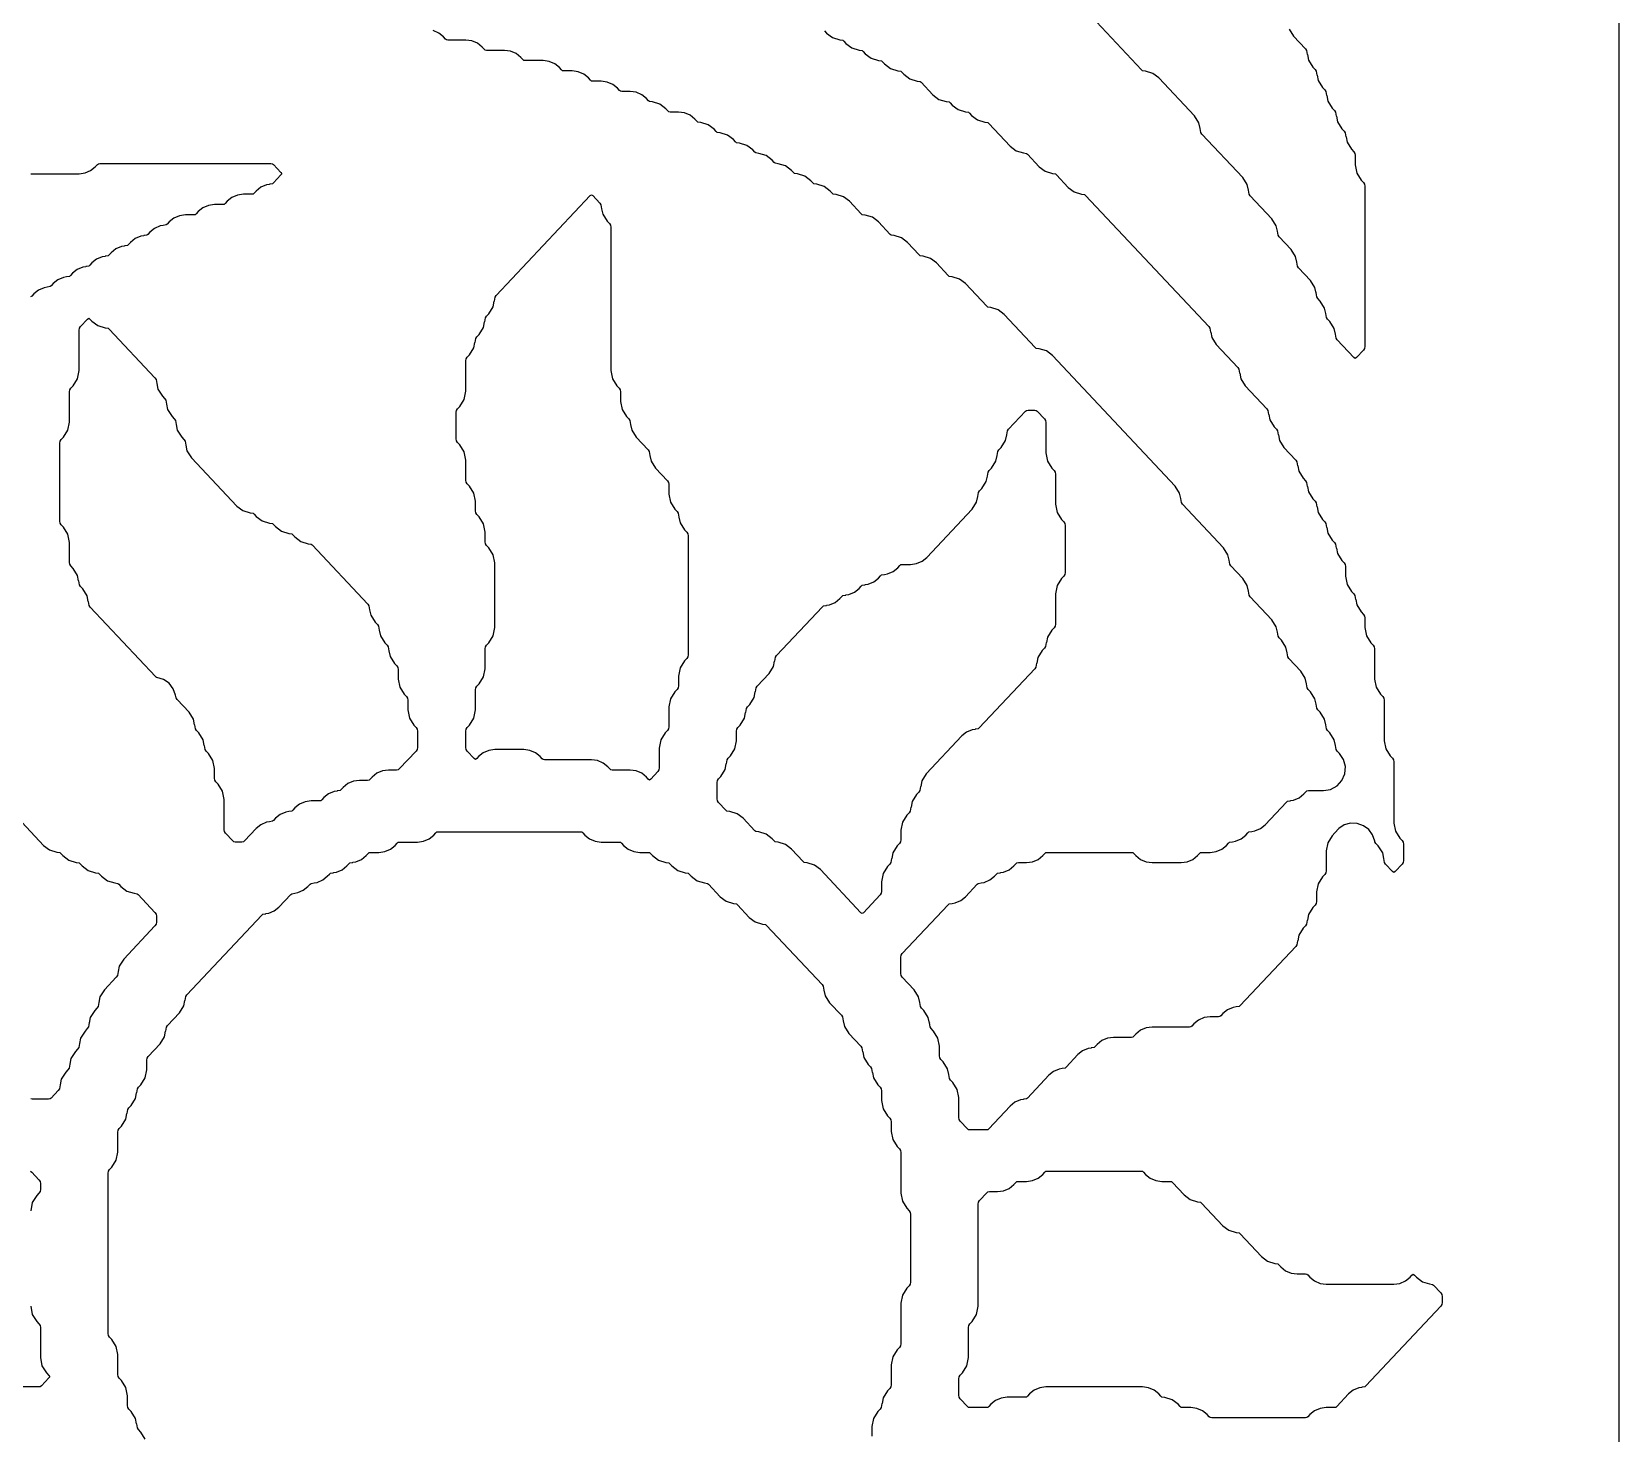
# Model space of a CAD drawing. Header units: millimetres. Extents: x 10 to 410, y 18 to 283.
# Drawn here: x 175.4 to 211.27, y 83.65 to 115.33 of the extents above; entities that cross this region are included whole.
import ezdxf

# ---------------------------------------------------------------- set-up
doc = ezdxf.new("R2010")
doc.units = ezdxf.units.MM
doc.layers.add('CUT', color=1, linetype='Continuous')

msp = doc.modelspace()

# ---------------------------------------------------------------- linework, layer by layer
at = {"layer": 'CUT'}
for points in [[(190.134, 21), (198.134, 21), (198.134, 24), (211.2679, 24), (211.2679, 144), (198.134, 144), (198.134, 147), (190.134, 147), (190.134, 144), (169.134, 144), (169.134, 147), (161.134, 147), (161.134, 144), (148, 144), (148, 24), (161.134, 24), (161.134, 21), (169.134, 21), (169.134, 24), (190.134, 24)], [(185.4313, 108.395), (185.4553, 108.4328), (185.5057, 108.4864), (185.6062, 108.6446), (185.6301, 108.7698), (185.6325, 108.7693), (185.6498, 108.8597), (185.6738, 108.8975), (185.7241, 108.9511), (185.8246, 109.1094), (185.8485, 109.2345), (185.8509, 109.234), (185.8682, 109.3245), (185.8922, 109.3623), (188.0163, 111.6217), (188.0443, 111.6431), (188.0723, 111.6217), (188.2304, 111.4535), (188.2544, 111.4158), (188.2716, 111.3253), (188.274, 111.3258), (188.2979, 111.2007), (188.3985, 111.0424), (188.4488, 110.9888), (188.4728, 110.951), (188.4812, 110.9071), (188.4812, 107.667), (188.5164, 107.4828), (188.6169, 107.3245), (188.6673, 107.271), (188.6913, 107.2332), (188.6997, 107.1892), (188.6997, 106.9699), (188.7348, 106.7857), (188.8354, 106.6274), (188.8857, 106.5739), (188.9097, 106.5361), (188.927, 106.4457), (188.9294, 106.4461), (188.9533, 106.321), (189.0538, 106.1627), (189.3226, 105.8768), (189.3466, 105.839), (189.3639, 105.7486), (189.3663, 105.749), (189.3902, 105.6239), (189.4907, 105.4656), (189.7595, 105.1797), (189.7835, 105.1419), (189.7919, 105.0979), (189.7919, 104.8786), (189.8271, 104.6944), (189.9276, 104.5361), (189.978, 104.4826), (190.002, 104.4448), (190.0192, 104.3544), (190.0216, 104.3548), (190.0455, 104.2297), (190.1461, 104.0714), (190.1964, 104.0179), (190.2204, 103.9801), (190.2288, 103.9361), (190.2288, 101.2423), (190.2204, 101.1983), (190.1964, 101.1606), (190.1461, 101.107), (190.0455, 100.9487), (190.0104, 100.7645), (190.0104, 100.5452), (190.002, 100.5013), (189.978, 100.4635), (189.9276, 100.4099), (189.8271, 100.2516), (189.7919, 100.0674), (189.7919, 99.6158), (189.7835, 99.5718), (189.7595, 99.534), (189.7092, 99.4805), (189.6086, 99.3222), (189.5735, 99.138), (189.5735, 98.6863), (189.5651, 98.6423), (189.5411, 98.6045), (189.383, 98.4364), (189.355, 98.415), (189.327, 98.4364), (189.2847, 98.4815), (189.1792, 98.5668), (189.0547, 98.6206), (188.9204, 98.639), (188.5153, 98.639), (188.4831, 98.6434), (188.4579, 98.6638), (188.4109, 98.7138), (188.3054, 98.7991), (188.1809, 98.853), (188.0466, 98.8714), (186.9861, 98.8714), (186.954, 98.8758), (186.9287, 98.8962), (186.8817, 98.9462), (186.7763, 99.0315), (186.6518, 99.0853), (186.5174, 99.1037), (185.8576, 99.1037), (185.7232, 99.0853), (185.5987, 99.0315), (185.4933, 98.9462), (185.4509, 98.9012), (185.4229, 98.8797), (185.3949, 98.9012), (185.2369, 99.0693), (185.2129, 99.1071), (185.2045, 99.151), (185.2045, 99.5212), (185.2129, 99.5651), (185.2369, 99.6029), (185.2872, 99.6565), (185.3877, 99.8148), (185.4229, 99.999), (185.4229, 100.4506), (185.4313, 100.4946), (185.4553, 100.5324), (185.5057, 100.5859), (185.6062, 100.7442), (185.6414, 100.9284), (185.6414, 101.3801), (185.6498, 101.4241), (185.6738, 101.4618), (185.7241, 101.5154), (185.8246, 101.6737), (185.8598, 101.8579), (185.8598, 103.3205), (185.8246, 103.5047), (185.7241, 103.663), (185.6738, 103.7166), (185.6498, 103.7544), (185.6414, 103.7983), (185.6414, 104.0176), (185.6062, 104.2018), (185.5057, 104.3601), (185.4553, 104.4137), (185.4313, 104.4515), (185.4229, 104.4954), (185.4229, 104.7147), (185.3877, 104.8989), (185.2872, 105.0572), (185.2369, 105.1108), (185.2129, 105.1486), (185.2045, 105.1925), (185.2045, 105.6442), (185.1693, 105.8284), (185.0688, 105.9867), (185.0184, 106.0402), (184.9944, 106.078), (184.986, 106.122), (184.986, 106.7245), (184.9944, 106.7685), (185.0184, 106.8062), (185.0688, 106.8598), (185.1693, 107.0181), (185.2045, 107.2023), (185.2045, 107.8863), (185.2129, 107.9303), (185.2369, 107.9681), (185.2872, 108.0216), (185.3877, 108.1799), (185.4116, 108.305), (185.414, 108.3046)], [(176.2804, 107.271), (176.3307, 107.3245), (176.4313, 107.4828), (176.4664, 107.667), (176.4664, 108.5834), (176.4748, 108.6274), (176.4988, 108.6652), (176.6569, 108.8333), (176.6849, 108.8547), (176.7129, 108.8333), (176.7553, 108.7882), (176.8909, 108.6861), (177.0528, 108.6352), (177.1201, 108.6261), (177.1451, 108.6059), (178.1816, 107.5033), (178.2057, 107.4656), (178.2229, 107.3751), (178.2253, 107.3756), (178.2492, 107.2504), (178.3498, 107.0922), (178.4001, 107.0386), (178.4241, 107.0008), (178.4414, 106.9104), (178.4438, 106.9108), (178.4677, 106.7857), (178.5682, 106.6274), (178.6185, 106.5739), (178.6426, 106.5361), (178.6598, 106.4457), (178.6622, 106.4461), (178.6861, 106.321), (178.7867, 106.1627), (178.837, 106.1092), (178.861, 106.0714), (178.8783, 105.9809), (178.8807, 105.9814), (178.9046, 105.8563), (179.0051, 105.698), (180.032, 104.6057), (180.1676, 104.5035), (180.3296, 104.4526), (180.3969, 104.4435), (180.4219, 104.4233), (180.4689, 104.3733), (180.6045, 104.2711), (180.7665, 104.2202), (180.8338, 104.2112), (180.8588, 104.1909), (180.9058, 104.1409), (181.0414, 104.0388), (181.2034, 103.9879), (181.2707, 103.9788), (181.2957, 103.9586), (181.3427, 103.9086), (181.4783, 103.8064), (181.6403, 103.7555), (181.7076, 103.7464), (181.7326, 103.7262), (182.9876, 102.3913), (183.0116, 102.3535), (183.0288, 102.2631), (183.0312, 102.2635), (183.0551, 102.1384), (183.1557, 101.9801), (183.206, 101.9266), (183.23, 101.8888), (183.2473, 101.7984), (183.2497, 101.7988), (183.2736, 101.6737), (183.3741, 101.5154), (183.4245, 101.4618), (183.4485, 101.4241), (183.4657, 101.3336), (183.4681, 101.3341), (183.492, 101.209), (183.5926, 101.0507), (183.6429, 100.9971), (183.6669, 100.9593), (183.6753, 100.9154), (183.6753, 100.6961), (183.7105, 100.5119), (183.811, 100.3536), (183.8614, 100.3), (183.8854, 100.2622), (183.8938, 100.2183), (183.8938, 99.999), (183.9289, 99.8148), (184.0295, 99.6565), (184.0798, 99.6029), (184.1038, 99.5651), (184.1122, 99.5212), (184.1122, 99.151), (184.1038, 99.1071), (184.0798, 99.0693), (183.6986, 98.6638), (183.6734, 98.6434), (183.6412, 98.639), (183.4546, 98.639), (183.3202, 98.6206), (183.1958, 98.5668), (183.0903, 98.4815), (183.0433, 98.4315), (183.0181, 98.411), (182.9859, 98.4066), (182.7993, 98.4066), (182.6649, 98.3882), (182.5404, 98.3344), (182.435, 98.2491), (182.3879, 98.1991), (182.3627, 98.1787), (182.2968, 98.1697), (182.2974, 98.1654), (182.228, 98.1559), (182.1035, 98.1021), (181.9981, 98.0168), (181.951, 97.9667), (181.9258, 97.9463), (181.8936, 97.9419), (181.707, 97.9419), (181.5726, 97.9235), (181.4482, 97.8697), (181.3427, 97.7844), (181.2957, 97.7344), (181.2704, 97.7139), (181.2045, 97.7049), (181.2051, 97.7006), (181.1357, 97.6911), (181.0113, 97.6373), (180.9058, 97.552), (180.8588, 97.502), (180.8335, 97.4816), (180.7676, 97.4726), (180.7682, 97.4683), (180.6988, 97.4588), (180.5744, 97.405), (180.4689, 97.3197), (180.2034, 97.0373), (180.1782, 97.0169), (180.146, 97.0124), (179.9957, 97.0124), (179.9636, 97.0169), (179.9383, 97.0373), (179.7756, 97.2104), (179.7516, 97.2481), (179.7432, 97.2921), (179.7432, 97.9761), (179.708, 98.1603), (179.6075, 98.3186), (179.5571, 98.3722), (179.5331, 98.41), (179.5247, 98.4539), (179.5247, 98.6732), (179.4896, 98.8574), (179.389, 99.0157), (179.3387, 99.0693), (179.3147, 99.1071), (179.2974, 99.1975), (179.295, 99.197), (179.2711, 99.3222), (179.1706, 99.4805), (179.1202, 99.534), (179.0962, 99.5718), (179.079, 99.6622), (179.0766, 99.6618), (179.0527, 99.7869), (178.9521, 99.9452), (178.6833, 100.2311), (178.6593, 100.2689), (178.6473, 100.332), (178.5949, 100.478), (178.5003, 100.6009), (178.3726, 100.689), (178.224, 100.7336), (178.216, 100.7347), (178.1907, 100.7551), (176.7173, 102.3224), (176.6933, 102.3602), (176.676, 102.4506), (176.6736, 102.4501), (176.6497, 102.5753), (176.5492, 102.7336), (176.4988, 102.7871), (176.4748, 102.8249), (176.4576, 102.9153), (176.4552, 102.9149), (176.4313, 103.04), (176.3307, 103.1983), (176.2804, 103.2518), (176.2564, 103.2896), (176.248, 103.3336), (176.248, 103.7853), (176.2128, 103.9695), (176.1123, 104.1278), (176.0619, 104.1813), (176.0379, 104.2191), (176.0295, 104.2631), (176.0295, 106.0274), (176.0379, 106.0714), (176.0619, 106.1092), (176.1123, 106.1627), (176.2128, 106.321), (176.248, 106.5052), (176.248, 107.1892), (176.2564, 107.2332)], [(191.111, 98.868), (191.135, 98.9058), (191.1854, 98.9594), (191.2859, 99.1177), (191.3211, 99.3019), (191.3211, 99.5212), (191.3295, 99.5651), (191.3535, 99.6029), (191.4038, 99.6565), (191.5044, 99.8148), (191.5282, 99.9399), (191.5307, 99.9394), (191.5479, 100.0299), (191.5719, 100.0677), (191.6223, 100.1212), (191.7228, 100.2795), (191.7467, 100.4046), (191.7491, 100.4042), (191.7664, 100.4946), (191.7904, 100.5324), (192.0592, 100.8183), (192.1597, 100.9766), (192.1836, 101.1017), (192.186, 101.1013), (192.2033, 101.1917), (192.2273, 101.2295), (193.2638, 102.332), (193.289, 102.3524), (193.3549, 102.3615), (193.3544, 102.3657), (193.4237, 102.3752), (193.5482, 102.4291), (193.6537, 102.5144), (193.7007, 102.5644), (193.7259, 102.5848), (193.7918, 102.5938), (193.7913, 102.5981), (193.8606, 102.6076), (193.9851, 102.6614), (194.0906, 102.7467), (194.1376, 102.7968), (194.1628, 102.8172), (194.2287, 102.8262), (194.2282, 102.8305), (194.2975, 102.84), (194.422, 102.8938), (194.5275, 102.9791), (194.5745, 103.0291), (194.5997, 103.0495), (194.6656, 103.0586), (194.6651, 103.0628), (194.7344, 103.0723), (194.8589, 103.1262), (194.9644, 103.2115), (195.0114, 103.2615), (195.0366, 103.2819), (195.0688, 103.2863), (195.2554, 103.2863), (195.3898, 103.3047), (195.5143, 103.3585), (195.6197, 103.4438), (196.6466, 104.5361), (196.7472, 104.6944), (196.7711, 104.8196), (196.7735, 104.8191), (196.7907, 104.9095), (196.8147, 104.9473), (196.8651, 105.0009), (196.9656, 105.1592), (196.9895, 105.2843), (196.9919, 105.2838), (197.0092, 105.3743), (197.0332, 105.4121), (197.0835, 105.4656), (197.1841, 105.6239), (197.208, 105.749), (197.2104, 105.7486), (197.2276, 105.839), (197.2516, 105.8768), (197.302, 105.9303), (197.4025, 106.0886), (197.4264, 106.2138), (197.4288, 106.2133), (197.4461, 106.3037), (197.4701, 106.3415), (197.8513, 106.747), (197.8765, 106.7674), (197.9086, 106.7718), (198.059, 106.7718), (198.0911, 106.7674), (198.1164, 106.747), (198.2791, 106.5739), (198.3031, 106.5361), (198.3115, 106.4921), (198.3115, 105.8081), (198.3466, 105.6239), (198.4472, 105.4656), (198.4975, 105.4121), (198.5215, 105.3743), (198.5299, 105.3303), (198.5299, 104.6463), (198.5651, 104.4621), (198.6656, 104.3038), (198.716, 104.2502), (198.74, 104.2124), (198.7484, 104.1685), (198.7484, 103.1012), (198.74, 103.0573), (198.716, 103.0195), (198.6656, 102.9659), (198.5651, 102.8076), (198.5299, 102.6235), (198.5299, 101.9394), (198.5215, 101.8954), (198.4975, 101.8577), (198.4472, 101.8041), (198.3466, 101.6458), (198.3228, 101.5207), (198.3204, 101.5211), (198.3031, 101.4307), (198.2791, 101.3929), (198.2287, 101.3394), (198.1282, 101.1811), (198.1043, 101.056), (198.1019, 101.0564), (198.0846, 100.966), (198.0606, 100.9282), (196.8057, 99.5933), (196.7804, 99.5729), (196.7145, 99.5638), (196.7151, 99.5596), (196.6457, 99.5501), (196.5212, 99.4962), (196.4158, 99.4109), (195.6073, 98.551), (195.5068, 98.3927), (195.4829, 98.2676), (195.4805, 98.268), (195.4632, 98.1776), (195.4392, 98.1398), (195.3889, 98.0863), (195.2883, 97.928), (195.2645, 97.8028), (195.262, 97.8033), (195.2448, 97.7129), (195.2208, 97.6751), (195.1704, 97.6215), (195.0699, 97.4632), (195.0347, 97.2791), (195.0347, 97.0597), (195.0263, 97.0158), (195.0023, 96.978), (194.952, 96.9244), (194.8514, 96.7661), (194.8276, 96.641), (194.8251, 96.6415), (194.8079, 96.551), (194.7839, 96.5133), (194.7335, 96.4597), (194.633, 96.3014), (194.5978, 96.1172), (194.5978, 95.8979), (194.5894, 95.8539), (194.5654, 95.8162), (194.1889, 95.4157), (194.1609, 95.3943), (194.1329, 95.4157), (193.2168, 96.3902), (193.0812, 96.4924), (192.9192, 96.5432), (192.8519, 96.5523), (192.8269, 96.5725), (192.5614, 96.8549), (192.4258, 96.9571), (192.2638, 97.008), (192.1965, 97.017), (192.1715, 97.0373), (192.1245, 97.0873), (191.9889, 97.1894), (191.8269, 97.2403), (191.7596, 97.2494), (191.7346, 97.2696), (191.4692, 97.552), (191.3336, 97.6542), (191.1716, 97.7051), (191.1043, 97.7141), (191.0793, 97.7344), (190.9166, 97.9074), (190.8926, 97.9452), (190.8842, 97.9892), (190.8842, 98.3593), (190.8926, 98.4033), (190.9166, 98.4411), (190.9669, 98.4947), (191.0675, 98.6529), (191.0913, 98.7781), (191.0938, 98.7776)], [(196.3778, 84.4303), (196.3538, 84.4681), (196.3454, 84.512), (196.3454, 84.8822), (196.3538, 84.9261), (196.3778, 84.9639), (196.4282, 85.0175), (196.5287, 85.1758), (196.5639, 85.36), (196.5639, 86.044), (196.5723, 86.088), (196.5963, 86.1257), (196.6466, 86.1793), (196.7472, 86.3376), (196.7823, 86.5218), (196.7823, 88.8324), (196.7907, 88.8763), (196.8147, 88.9141), (196.9774, 89.0872), (197.0027, 89.1076), (197.0348, 89.112), (197.2215, 89.112), (197.3558, 89.1304), (197.4803, 89.1843), (197.5858, 89.2696), (197.6328, 89.3196), (197.658, 89.34), (197.6902, 89.3444), (197.8768, 89.3444), (198.0112, 89.3628), (198.1357, 89.4166), (198.2411, 89.5019), (198.2882, 89.5519), (198.3134, 89.5724), (198.3455, 89.5768), (200.4619, 89.5768), (200.4941, 89.5724), (200.5193, 89.5519), (200.5663, 89.5019), (200.6718, 89.4166), (200.7963, 89.3628), (200.9306, 89.3444), (201.1173, 89.3444), (201.1494, 89.34), (201.1747, 89.3196), (201.4401, 89.0372), (201.5758, 88.935), (201.7377, 88.8841), (201.805, 88.8751), (201.83, 88.8549), (202.314, 88.3401), (202.4496, 88.2379), (202.6115, 88.187), (202.6788, 88.178), (202.7038, 88.1578), (203.1878, 87.643), (203.3234, 87.5408), (203.4853, 87.4899), (203.5526, 87.4809), (203.5776, 87.4607), (203.6247, 87.4106), (203.7301, 87.3253), (203.8546, 87.2715), (203.9889, 87.2531), (204.1756, 87.2531), (204.2077, 87.2487), (204.233, 87.2283), (204.28, 87.1783), (204.3854, 87.093), (204.5099, 87.0391), (204.6443, 87.0207), (206.1779, 87.0207), (206.3123, 87.0391), (206.4368, 87.093), (206.5422, 87.1783), (206.5846, 87.2233), (206.6126, 87.2447), (206.6406, 87.2233), (206.683, 87.1783), (206.8186, 87.0761), (206.9805, 87.0252), (207.0478, 87.0162), (207.0728, 86.9959), (207.2356, 86.8228), (207.2596, 86.7851), (207.2679, 86.7411), (207.2679, 86.6033), (207.2596, 86.5593), (207.2356, 86.5216), (205.5437, 84.7219), (205.5184, 84.7015), (205.4525, 84.6925), (205.4531, 84.6882), (205.3837, 84.6787), (205.2592, 84.6249), (205.1538, 84.5396), (204.8883, 84.2572), (204.8631, 84.2368), (204.8309, 84.2324), (204.6443, 84.2324), (204.5099, 84.214), (204.3854, 84.1601), (204.28, 84.0748), (204.233, 84.0248), (204.2077, 84.0044), (204.1756, 84), (202.0592, 84), (202.027, 84.0044), (202.0018, 84.0248), (201.9548, 84.0748), (201.8493, 84.1601), (201.7249, 84.214), (201.5905, 84.2324), (201.4039, 84.2324), (201.3717, 84.2368), (201.3465, 84.2572), (201.2994, 84.3072), (201.1638, 84.4094), (201.0019, 84.4603), (200.9346, 84.4693), (200.9096, 84.4895), (200.8625, 84.5396), (200.7571, 84.6249), (200.6326, 84.6787), (200.4982, 84.6971), (198.3092, 84.6971), (198.1749, 84.6787), (198.0504, 84.6249), (197.9449, 84.5396), (197.8979, 84.4895), (197.8727, 84.4691), (197.8405, 84.4647), (197.4354, 84.4647), (197.3011, 84.4463), (197.1766, 84.3925), (197.0711, 84.3072), (197.0241, 84.2572), (196.9989, 84.2368), (196.9667, 84.2324), (196.5979, 84.2324), (196.5658, 84.2368), (196.5405, 84.2572)]]:
    msp.add_lwpolyline(points, close=True, dxfattribs=at)
for points in [[(203.8079, 115.3832), (203.9085, 115.2249), (204.1772, 114.939), (204.2012, 114.9012), (204.2185, 114.8108), (204.2209, 114.8113), (204.2448, 114.6861), (204.3454, 114.5278), (204.3957, 114.4743), (204.4197, 114.4365), (204.437, 114.3461), (204.4394, 114.3465), (204.4633, 114.2214), (204.5638, 114.0631), (204.6141, 114.0096), (204.6381, 113.9718), (204.6554, 113.8813), (204.6578, 113.8818), (204.6817, 113.7567), (204.7823, 113.5984), (204.8326, 113.5448), (204.8566, 113.507), (204.8739, 113.4166), (204.8763, 113.4171), (204.9002, 113.2919), (205.0007, 113.1337), (205.051, 113.0801), (205.0751, 113.0423), (205.0923, 112.9519), (205.0947, 112.9523), (205.1186, 112.8272), (205.2192, 112.6689), (205.2695, 112.6154), (205.2935, 112.5776), (205.3019, 112.5336), (205.3019, 112.3143), (205.3371, 112.1301), (205.4376, 111.9718), (205.4879, 111.9183), (205.512, 111.8805), (205.5203, 111.8365), (205.5203, 108.2133), (205.512, 108.1693), (205.4879, 108.1315), (205.3299, 107.9634), (205.3019, 107.942), (205.2739, 107.9634), (204.8974, 108.3639), (204.8734, 108.4017), (204.8561, 108.4921), (204.8537, 108.4916), (204.8298, 108.6168), (204.7293, 108.7751), (204.6789, 108.8286), (204.6549, 108.8664), (204.6377, 108.9568), (204.6353, 108.9564), (204.6114, 109.0815), (204.5108, 109.2398), (204.4605, 109.2933), (204.4365, 109.3311), (204.4192, 109.4216), (204.4168, 109.4211), (204.3929, 109.5462), (204.2924, 109.7045), (204.0236, 109.9904), (203.9996, 110.0282), (203.9823, 110.1187), (203.9799, 110.1182), (203.956, 110.2433), (203.8555, 110.4016), (203.5867, 110.6875), (203.5627, 110.7253), (203.5454, 110.8158), (203.543, 110.8153), (203.5191, 110.9404), (203.4186, 111.0987), (202.9313, 111.617), (202.9073, 111.6548), (202.8901, 111.7452), (202.8877, 111.7448), (202.8638, 111.8699), (202.7632, 112.0282), (201.8391, 113.0112), (201.8151, 113.049), (201.7978, 113.1394), (201.7954, 113.1389), (201.7715, 113.2641), (201.671, 113.4224), (200.8625, 114.2823), (200.7269, 114.3845), (200.565, 114.4354), (200.4977, 114.4444), (200.4727, 114.4647), (199.1149, 115.9089)], [(193.3105, 115.3445), (193.3575, 115.2945), (193.4931, 115.1923), (193.6551, 115.1414), (193.7224, 115.1323), (193.7474, 115.1121), (193.7944, 115.0621), (193.93, 114.9599), (194.092, 114.909), (194.1593, 114.9), (194.1843, 114.8797), (194.2313, 114.8297), (194.3669, 114.7276), (194.5289, 114.6767), (194.5962, 114.6676), (194.6212, 114.6474), (194.6682, 114.5974), (194.8038, 114.4952), (194.9658, 114.4443), (195.0331, 114.4352), (195.0581, 114.415), (195.1051, 114.365), (195.2407, 114.2628), (195.4027, 114.2119), (195.47, 114.2029), (195.495, 114.1827), (195.7604, 113.9003), (195.896, 113.7981), (196.058, 113.7472), (196.1253, 113.7381), (196.1503, 113.7179), (196.1973, 113.6679), (196.3329, 113.5657), (196.4949, 113.5148), (196.5622, 113.5058), (196.5872, 113.4856), (196.6342, 113.4355), (196.7698, 113.3334), (196.9318, 113.2825), (196.9991, 113.2734), (197.0241, 113.2532), (197.508, 112.7384), (197.6436, 112.6363), (197.8056, 112.5854), (197.8729, 112.5763), (197.8979, 112.5561), (198.1634, 112.2737), (198.299, 112.1715), (198.461, 112.1207), (198.5283, 112.1116), (198.5533, 112.0914), (198.8187, 111.809), (198.9543, 111.7068), (199.1163, 111.6559), (199.1836, 111.6469), (199.2086, 111.6266), (201.9927, 108.6652), (202.0167, 108.6274), (202.034, 108.5369), (202.0364, 108.5374), (202.0603, 108.4123), (202.1608, 108.254), (202.6481, 107.7357), (202.6721, 107.6979), (202.6894, 107.6075), (202.6918, 107.6079), (202.7157, 107.4828), (202.8162, 107.3245), (203.3034, 106.8062), (203.3274, 106.7685), (203.3447, 106.678), (203.3471, 106.6785), (203.371, 106.5534), (203.4715, 106.3951), (203.5219, 106.3415), (203.5459, 106.3037), (203.5632, 106.2133), (203.5656, 106.2138), (203.5895, 106.0886), (203.69, 105.9303), (203.9588, 105.6444), (203.9828, 105.6066), (204.0001, 105.5162), (204.0025, 105.5167), (204.0264, 105.3915), (204.1269, 105.2332), (204.1772, 105.1797), (204.2012, 105.1419), (204.2185, 105.0515), (204.2209, 105.0519), (204.2448, 104.9268), (204.3454, 104.7685), (204.3957, 104.715), (204.4197, 104.6772), (204.437, 104.5867), (204.4394, 104.5872), (204.4633, 104.4621), (204.5638, 104.3038), (204.6141, 104.2502), (204.6381, 104.2124), (204.6554, 104.122), (204.6578, 104.1225), (204.6817, 103.9973), (204.7823, 103.8391), (204.8326, 103.7855), (204.8566, 103.7477), (204.8739, 103.6573), (204.8763, 103.6577), (204.9002, 103.5326), (205.0007, 103.3743), (205.051, 103.3208), (205.0751, 103.283), (205.0834, 103.239), (205.0834, 103.0197), (205.1186, 102.8355), (205.2192, 102.6772), (205.2695, 102.6237), (205.2935, 102.5859), (205.3108, 102.4955), (205.3132, 102.4959), (205.3371, 102.3708), (205.4376, 102.2125), (205.4879, 102.1589), (205.512, 102.1212), (205.5203, 102.0772), (205.5203, 101.8579), (205.5555, 101.6737), (205.6561, 101.5154), (205.7064, 101.4618), (205.7304, 101.4241), (205.7388, 101.3801), (205.7388, 100.6961), (205.774, 100.5119), (205.8745, 100.3536), (205.9248, 100.3), (205.9489, 100.2622), (205.9572, 100.2183), (205.9572, 99.3019), (205.9924, 99.1177), (206.093, 98.9594), (206.1433, 98.9058), (206.1673, 98.868), (206.1757, 98.8241), (206.1757, 97.4429), (206.2109, 97.2587), (206.3114, 97.1005), (206.3617, 97.0469), (206.3858, 97.0091), (206.3941, 96.9651), (206.3941, 96.595), (206.3858, 96.551), (206.3617, 96.5133), (206.2037, 96.3452), (206.1757, 96.3237), (206.1477, 96.3452), (205.9896, 96.5133), (205.9656, 96.551), (205.9484, 96.6415), (205.946, 96.641), (205.9221, 96.7661), (205.8215, 96.9244), (205.7712, 96.978), (205.7472, 97.0158), (205.7439, 97.0331), (205.6946, 97.1733), (205.6063, 97.2928), (205.4868, 97.3812), (205.3465, 97.4304), (205.198, 97.4363), (205.0543, 97.3982), (204.9282, 97.3196), (204.8417, 97.22), (204.7823, 97.1568), (204.6817, 96.9985), (204.6465, 96.8143), (204.6465, 96.3627), (204.6381, 96.3187), (204.6141, 96.2809), (204.5638, 96.2273), (204.4633, 96.0691), (204.4281, 95.8849), (204.4281, 95.6656), (204.4197, 95.6216), (204.3957, 95.5838), (204.3454, 95.5302), (204.2448, 95.372), (204.2209, 95.2468), (204.2185, 95.2473), (204.2012, 95.1569), (204.1772, 95.1191), (204.1269, 95.0655), (204.0264, 94.9072), (204.0025, 94.7821), (204.0001, 94.7826), (203.9828, 94.6921), (203.9588, 94.6543), (202.7038, 93.3194), (202.6786, 93.299), (202.6127, 93.29), (202.6133, 93.2857), (202.5439, 93.2762), (202.4194, 93.2224), (202.314, 93.1371), (202.2669, 93.0871), (202.2417, 93.0666), (202.2095, 93.0622), (202.0229, 93.0622), (201.8885, 93.0438), (201.764, 92.99), (201.6586, 92.9047), (201.6116, 92.8547), (201.5863, 92.8343), (201.5542, 92.8299), (200.7122, 92.8299), (200.5778, 92.8115), (200.4533, 92.7577), (200.3479, 92.6724), (200.3009, 92.6223), (200.2756, 92.6019), (200.2435, 92.5975), (199.8384, 92.5975), (199.704, 92.5791), (199.5795, 92.5253), (199.4741, 92.44), (199.4271, 92.39), (199.4018, 92.3695), (199.3359, 92.3605), (199.3365, 92.3563), (199.2671, 92.3468), (199.1426, 92.2929), (199.0372, 92.2076), (198.7717, 91.9252), (198.7465, 91.9048), (198.6806, 91.8958), (198.6812, 91.8915), (198.6118, 91.882), (198.4873, 91.8282), (198.3818, 91.7429), (197.8979, 91.2281), (197.8727, 91.2077), (197.8068, 91.1987), (197.8074, 91.1944), (197.738, 91.1849), (197.6135, 91.1311), (197.508, 91.0458), (197.0241, 90.531), (196.9989, 90.5106), (196.9667, 90.5062), (196.5979, 90.5062), (196.5658, 90.5106), (196.5405, 90.531), (196.3778, 90.7041), (196.3538, 90.7419), (196.3454, 90.7859), (196.3454, 91.2376), (196.3103, 91.4218), (196.2097, 91.58), (196.1594, 91.6336), (196.1354, 91.6714), (196.1181, 91.7618), (196.1157, 91.7613), (196.0918, 91.8865), (195.9913, 92.0448), (195.9409, 92.0983), (195.9169, 92.1361), (195.9085, 92.1801), (195.9085, 92.3994), (195.8734, 92.5836), (195.7728, 92.7419), (195.7225, 92.7954), (195.6985, 92.8332), (195.6812, 92.9236), (195.6788, 92.9232), (195.6549, 93.0483), (195.5544, 93.2066), (195.504, 93.2601), (195.48, 93.2979), (195.4628, 93.3884), (195.4604, 93.3879), (195.4365, 93.513), (195.3359, 93.6713), (195.0671, 93.9572), (195.0431, 93.995), (195.0347, 94.039), (195.0347, 94.4091), (195.0431, 94.4531), (195.0671, 94.4909), (196.1036, 95.5934), (196.1289, 95.6139), (196.1948, 95.6229), (196.1942, 95.6272), (196.2636, 95.6367), (196.3881, 95.6905), (196.4935, 95.7758), (196.759, 96.0582), (196.7842, 96.0786), (196.8501, 96.0876), (196.8496, 96.0919), (196.9189, 96.1014), (197.0434, 96.1552), (197.1489, 96.2405), (197.1959, 96.2905), (197.2211, 96.311), (197.287, 96.32), (197.2865, 96.3242), (197.3558, 96.3337), (197.4803, 96.3876), (197.5858, 96.4729), (197.6328, 96.5229), (197.658, 96.5433), (197.6902, 96.5477), (197.8768, 96.5477), (198.0112, 96.5661), (198.1357, 96.6199), (198.2411, 96.7052), (198.2882, 96.7553), (198.3134, 96.7757), (198.3455, 96.7801), (200.2435, 96.7801), (200.2756, 96.7757), (200.3009, 96.7553), (200.3479, 96.7052), (200.4533, 96.6199), (200.5778, 96.5661), (200.7122, 96.5477), (201.372, 96.5477), (201.5064, 96.5661), (201.6309, 96.6199), (201.7363, 96.7052), (201.7834, 96.7553), (201.8086, 96.7757), (201.8408, 96.7801), (202.0274, 96.7801), (202.1618, 96.7985), (202.2862, 96.8523), (202.3917, 96.9376), (202.4387, 96.9876), (202.4639, 97.008), (202.5299, 97.0171), (202.5293, 97.0213), (202.5987, 97.0308), (202.7231, 97.0847), (202.8286, 97.17), (202.8756, 97.22), (202.9008, 97.2404), (202.9668, 97.2494), (202.9662, 97.2537), (203.0356, 97.2632), (203.16, 97.317), (203.2655, 97.4023), (203.7494, 97.9171), (203.7746, 97.9375), (203.8406, 97.9465), (203.84, 97.9508), (203.9094, 97.9603), (204.0338, 98.0141), (204.1393, 98.0994), (204.1863, 98.1495), (204.2115, 98.1699), (204.2437, 98.1743), (204.5825, 98.1743), (204.7455, 98.2016), (204.8908, 98.2806), (205.0023, 98.4027), (205.0679, 98.5544), (205.0804, 98.7193), (205.0385, 98.8792), (204.9468, 99.0168), (204.8974, 99.0693), (204.8734, 99.1071), (204.8561, 99.1975), (204.8537, 99.197), (204.8298, 99.3222), (204.7293, 99.4805), (204.6789, 99.534), (204.6549, 99.5718), (204.6377, 99.6622), (204.6353, 99.6618), (204.6114, 99.7869), (204.5108, 99.9452), (204.4605, 99.9987), (204.4365, 100.0365), (204.4192, 100.127), (204.4168, 100.1265), (204.3929, 100.2516), (204.2924, 100.4099), (204.242, 100.4635), (204.218, 100.5013), (204.2008, 100.5917), (204.1984, 100.5912), (204.1745, 100.7164), (204.0739, 100.8746), (203.8051, 101.1606), (203.7811, 101.1983), (203.7639, 101.2888), (203.7615, 101.2883), (203.7376, 101.4135), (203.637, 101.5717), (203.5867, 101.6253), (203.5627, 101.6631), (203.5454, 101.7535), (203.543, 101.7531), (203.5191, 101.8782), (203.4186, 102.0365), (202.9313, 102.5548), (202.9073, 102.5925), (202.8901, 102.683), (202.8877, 102.6825), (202.8638, 102.8076), (202.7632, 102.9659), (202.4944, 103.2518), (202.4704, 103.2896), (202.4532, 103.3801), (202.4508, 103.3796), (202.4269, 103.5047), (202.3263, 103.663), (201.4022, 104.646), (201.3782, 104.6838), (201.3609, 104.7743), (201.3585, 104.7738), (201.3346, 104.8989), (201.2341, 105.0572), (198.4596, 108.0085), (198.324, 108.1106), (198.162, 108.1615), (198.0947, 108.1706), (198.0697, 108.1908), (197.3673, 108.9379), (197.2317, 109.0401), (197.0697, 109.091), (197.0025, 109.1), (196.9774, 109.1203), (196.4935, 109.635), (196.3579, 109.7372), (196.1959, 109.7881), (196.1287, 109.7971), (196.1036, 109.8173), (195.8382, 110.0997), (195.7026, 110.2019), (195.5406, 110.2528), (195.4733, 110.2619), (195.4483, 110.2821), (195.1828, 110.5645), (195.0472, 110.6666), (194.8852, 110.7175), (194.8179, 110.7266), (194.7929, 110.7468), (194.5275, 111.0292), (194.3919, 111.1314), (194.2299, 111.1823), (194.1626, 111.1913), (194.1376, 111.2115), (193.8721, 111.4939), (193.7365, 111.5961), (193.5745, 111.647), (193.5072, 111.656), (193.4822, 111.6763), (193.4352, 111.7263), (193.2996, 111.8285), (193.1376, 111.8793), (193.0703, 111.8884), (193.0453, 111.9086), (192.9983, 111.9587), (192.8627, 112.0608), (192.7007, 112.1117), (192.6334, 112.1208), (192.6084, 112.141), (192.5614, 112.191), (192.4258, 112.2932), (192.2638, 112.3441), (192.1965, 112.3531), (192.1715, 112.3734), (192.1245, 112.4234), (191.9889, 112.5255), (191.8269, 112.5764), (191.7596, 112.5855), (191.7346, 112.6057), (191.6876, 112.6558), (191.552, 112.7579), (191.39, 112.8088), (191.3227, 112.8179), (191.2977, 112.8381), (191.2507, 112.8881), (191.1151, 112.9903), (190.9531, 113.0412), (190.8858, 113.0502), (190.8608, 113.0705), (190.8138, 113.1205), (190.6782, 113.2226), (190.5162, 113.2735), (190.4489, 113.2826), (190.4239, 113.3028), (190.3769, 113.3529), (190.2715, 113.4382), (190.147, 113.492), (190.0126, 113.5104), (189.826, 113.5104), (189.7938, 113.5148), (189.7686, 113.5352), (189.7216, 113.5852), (189.586, 113.6874), (189.424, 113.7383), (189.3567, 113.7473), (189.3317, 113.7676), (189.2847, 113.8176), (189.1792, 113.9029), (189.0547, 113.9567), (188.9204, 113.9751), (188.7337, 113.9751), (188.7016, 113.9795), (188.6763, 113.9999), (188.6293, 114.0499), (188.5239, 114.1352), (188.3994, 114.1891), (188.265, 114.2075), (188.0784, 114.2075), (188.0462, 114.2119), (188.021, 114.2323), (187.974, 114.2823), (187.8685, 114.3676), (187.744, 114.4214), (187.6097, 114.4398), (187.423, 114.4398), (187.3909, 114.4442), (187.3656, 114.4647), (187.3186, 114.5147), (187.2132, 114.6), (187.0887, 114.6538), (186.9543, 114.6722), (186.5492, 114.6722), (186.5171, 114.6766), (186.4918, 114.697), (186.4448, 114.747), (186.3394, 114.8323), (186.2149, 114.8862), (186.0805, 114.9046), (185.6754, 114.9046), (185.6433, 114.909), (185.618, 114.9294), (185.571, 114.9794), (185.4656, 115.0647), (185.3411, 115.1185), (185.2067, 115.1369), (184.8016, 115.1369), (184.7695, 115.1413), (184.7442, 115.1617), (184.6972, 115.2118), (184.5918, 115.2971), (184.4673, 115.3509)], [(175.3761, 112.1118), (175.4083, 112.1162), (176.4687, 112.1162), (176.6031, 112.1346), (176.7275, 112.1884), (176.833, 112.2737), (176.88, 112.3237), (176.9052, 112.3441), (176.9374, 112.3485), (180.8014, 112.3485), (180.8335, 112.3441), (180.8588, 112.3237), (181.028, 112.1437), (181.047, 112.1162), (181.028, 112.0886), (180.8588, 111.9086), (180.8335, 111.8882), (180.7676, 111.8792), (180.7682, 111.8749), (180.6988, 111.8654), (180.5744, 111.8116), (180.4689, 111.7263), (180.4219, 111.6763), (180.3966, 111.6559), (180.3645, 111.6515), (180.1779, 111.6515), (180.0435, 111.6331), (179.919, 111.5792), (179.8136, 111.4939), (179.7665, 111.4439), (179.7413, 111.4235), (179.7091, 111.4191), (179.5225, 111.4191), (179.3881, 111.4007), (179.2636, 111.3469), (179.1582, 111.2616), (179.1112, 111.2115), (179.0859, 111.1911), (179.0538, 111.1867), (178.8672, 111.1867), (178.7328, 111.1683), (178.6083, 111.1145), (178.5029, 111.0292), (178.4558, 110.9792), (178.4306, 110.9588), (178.3647, 110.9497), (178.3653, 110.9455), (178.2959, 110.936), (178.1714, 110.8821), (178.066, 110.7968), (178.0189, 110.7468), (177.9937, 110.7264), (177.9278, 110.7174), (177.9284, 110.7131), (177.859, 110.7036), (177.7345, 110.6498), (177.6291, 110.5645), (177.582, 110.5144), (177.5568, 110.494), (177.4909, 110.485), (177.4915, 110.4807), (177.4221, 110.4712), (177.2976, 110.4174), (177.1922, 110.3321), (177.1451, 110.2821), (177.1199, 110.2617), (177.054, 110.2526), (177.0546, 110.2484), (176.9852, 110.2389), (176.8607, 110.185), (176.7553, 110.0997), (176.7082, 110.0497), (176.683, 110.0293), (176.6171, 110.0203), (176.6177, 110.016), (176.5483, 110.0065), (176.4238, 109.9527), (176.3184, 109.8674), (176.2713, 109.8173), (176.2461, 109.7969), (176.1802, 109.7879), (176.1808, 109.7836), (176.1114, 109.7741), (175.9869, 109.7203), (175.8815, 109.635), (175.8344, 109.585), (175.8092, 109.5646), (175.7433, 109.5555), (175.7439, 109.5513), (175.6745, 109.5418), (175.55, 109.4879), (175.4446, 109.4026), (175.3975, 109.3526), (175.3723, 109.3322)], [(175.1791, 97.4524), (175.663, 96.9376), (175.7986, 96.8354), (175.9606, 96.7846), (176.0279, 96.7755), (176.0529, 96.7553), (176.0999, 96.7052), (176.2355, 96.6031), (176.3975, 96.5522), (176.4648, 96.5431), (176.4898, 96.5229), (176.5368, 96.4729), (176.6724, 96.3707), (176.8344, 96.3198), (176.9017, 96.3108), (176.9267, 96.2905), (176.9737, 96.2405), (177.1093, 96.1384), (177.2713, 96.0875), (177.3386, 96.0784), (177.3636, 96.0582), (177.4106, 96.0081), (177.5462, 95.906), (177.7082, 95.8551), (177.7755, 95.846), (177.8005, 95.8258), (178.1816, 95.4204), (178.2057, 95.3826), (178.214, 95.3386), (178.214, 95.2008), (178.2057, 95.1569), (178.1816, 95.1191), (177.476, 94.3684), (177.3754, 94.2101), (177.3515, 94.085), (177.3491, 94.0855), (177.3319, 93.995), (177.3078, 93.9572), (177.0391, 93.6713), (176.9385, 93.513), (176.9146, 93.3879), (176.9122, 93.3884), (176.895, 93.2979), (176.8709, 93.2601), (176.8206, 93.2066), (176.7201, 93.0483), (176.6962, 92.9232), (176.6938, 92.9236), (176.6765, 92.8332), (176.6525, 92.7954), (176.6022, 92.7419), (176.5016, 92.5836), (176.4777, 92.4584), (176.4753, 92.4589), (176.458, 92.3685), (176.434, 92.3307), (176.3837, 92.2771), (176.2832, 92.1188), (176.2593, 91.9937), (176.2569, 91.9942), (176.2396, 91.9037), (176.2156, 91.866), (176.1653, 91.8124), (176.0647, 91.6541), (176.0408, 91.529), (176.0384, 91.5294), (176.0211, 91.439), (175.9971, 91.4012), (175.8344, 91.2281), (175.8092, 91.2077), (175.777, 91.2033), (175.4083, 91.2033), (175.3761, 91.2077)], [(177.9604, 83.5213), (177.8599, 83.6796), (177.8095, 83.7332), (177.7855, 83.771), (177.7683, 83.8614), (177.7659, 83.8609), (177.742, 83.9861), (177.6414, 84.1444), (177.5911, 84.1979), (177.5671, 84.2357), (177.5587, 84.2797), (177.5587, 84.499), (177.5235, 84.6832), (177.423, 84.8414), (177.3726, 84.895), (177.3486, 84.9328), (177.3402, 84.9768), (177.3402, 85.4284), (177.3051, 85.6126), (177.2045, 85.7709), (177.1542, 85.8245), (177.1302, 85.8622), (177.1218, 85.9062), (177.1218, 89.5295), (177.1302, 89.5734), (177.1542, 89.6112), (177.2045, 89.6648), (177.3051, 89.8231), (177.3402, 90.0073), (177.3402, 90.4589), (177.3486, 90.5029), (177.3726, 90.5407), (177.423, 90.5942), (177.5235, 90.7525), (177.5474, 90.8777), (177.5498, 90.8772), (177.5671, 90.9676), (177.5911, 91.0054), (177.6414, 91.059), (177.742, 91.2173), (177.7659, 91.3424), (177.7683, 91.3419), (177.7855, 91.4324), (177.8095, 91.4701), (177.8599, 91.5237), (177.9604, 91.682), (177.9956, 91.8662), (177.9956, 92.0855), (178.004, 92.1295), (178.028, 92.1672), (178.2968, 92.4532), (178.3973, 92.6114), (178.4212, 92.7366), (178.4236, 92.7361), (178.4409, 92.8265), (178.4649, 92.8643), (178.7337, 93.1503), (178.8342, 93.3085), (178.8581, 93.4337), (178.8605, 93.4332), (178.8778, 93.5236), (178.9018, 93.5614), (180.5937, 95.3611), (180.6189, 95.3815), (180.6848, 95.3905), (180.6842, 95.3948), (180.7536, 95.4043), (180.8781, 95.4581), (180.9835, 95.5434), (181.249, 95.8258), (181.2743, 95.8462), (181.3402, 95.8552), (181.3396, 95.8595), (181.409, 95.869), (181.5335, 95.9228), (181.6389, 96.0081), (181.6859, 96.0582), (181.7112, 96.0786), (181.7771, 96.0876), (181.7765, 96.0919), (181.8459, 96.1014), (181.9704, 96.1552), (182.0758, 96.2405), (182.1228, 96.2905), (182.1481, 96.311), (182.214, 96.32), (182.2134, 96.3242), (182.2828, 96.3337), (182.4073, 96.3876), (182.5127, 96.4729), (182.5597, 96.5229), (182.585, 96.5433), (182.6509, 96.5523), (182.6503, 96.5566), (182.7197, 96.5661), (182.8442, 96.6199), (182.9496, 96.7052), (182.9966, 96.7553), (183.0219, 96.7757), (183.054, 96.7801), (183.2407, 96.7801), (183.375, 96.7985), (183.4995, 96.8523), (183.6049, 96.9376), (183.652, 96.9876), (183.6772, 97.008), (183.7094, 97.0124), (184.1145, 97.0124), (184.2488, 97.0308), (184.3733, 97.0847), (184.4787, 97.17), (184.5258, 97.22), (184.551, 97.2404), (184.5832, 97.2448), (187.7918, 97.2448), (187.824, 97.2404), (187.8492, 97.22), (187.8962, 97.17), (188.0017, 97.0847), (188.1261, 97.0308), (188.2605, 97.0124), (188.6656, 97.0124), (188.6978, 97.008), (188.723, 96.9876), (188.77, 96.9376), (188.8755, 96.8523), (188.9999, 96.7985), (189.1343, 96.7801), (189.321, 96.7801), (189.3531, 96.7757), (189.3783, 96.7553), (189.4254, 96.7052), (189.561, 96.6031), (189.723, 96.5522), (189.7902, 96.5431), (189.8152, 96.5229), (189.8623, 96.4729), (189.9979, 96.3707), (190.1599, 96.3198), (190.2271, 96.3108), (190.2522, 96.2905), (190.2992, 96.2405), (190.4348, 96.1384), (190.5968, 96.0875), (190.664, 96.0784), (190.6891, 96.0582), (190.9545, 95.7758), (191.0901, 95.6736), (191.2521, 95.6227), (191.3194, 95.6137), (191.3444, 95.5934), (191.6099, 95.311), (191.7455, 95.2089), (191.9075, 95.158), (191.9747, 95.1489), (191.9998, 95.1287), (193.2547, 93.7938), (193.2787, 93.756), (193.296, 93.6656), (193.2984, 93.666), (193.3223, 93.5409), (193.4228, 93.3826), (193.6916, 93.0967), (193.7156, 93.0589), (193.7329, 92.9685), (193.7353, 92.9689), (193.7592, 92.8438), (193.8597, 92.6855), (194.1285, 92.3996), (194.1525, 92.3618), (194.1698, 92.2714), (194.1722, 92.2718), (194.1961, 92.1467), (194.2966, 91.9884), (194.347, 91.9349), (194.371, 91.8971), (194.3882, 91.8067), (194.3907, 91.8071), (194.4145, 91.682), (194.5151, 91.5237), (194.5654, 91.4701), (194.5894, 91.4324), (194.5978, 91.3884), (194.5978, 91.1691), (194.633, 90.9849), (194.7335, 90.8266), (194.7839, 90.7731), (194.8079, 90.7353), (194.8163, 90.6913), (194.8163, 90.472), (194.8514, 90.2878), (194.952, 90.1295), (195.0023, 90.076), (195.0263, 90.0382), (195.0347, 89.9942), (195.0347, 89.0778), (195.0699, 88.8936), (195.1704, 88.7353), (195.2208, 88.6818), (195.2448, 88.644), (195.2532, 88.6), (195.2532, 87.068), (195.2448, 87.0241), (195.2208, 86.9863), (195.1704, 86.9327), (195.0699, 86.7744), (195.0347, 86.5903), (195.0347, 85.6739), (195.0263, 85.6299), (195.0023, 85.5921), (194.952, 85.5385), (194.8514, 85.3803), (194.8163, 85.1961), (194.8163, 84.7444), (194.8079, 84.7004), (194.7839, 84.6626), (194.7335, 84.6091), (194.633, 84.4508), (194.6091, 84.3257), (194.6067, 84.3261), (194.5894, 84.2357), (194.5654, 84.1979), (194.5151, 84.1444), (194.4145, 83.9861), (194.3794, 83.8019), (194.3794, 83.5826)], [(175.3723, 89.5724), (175.3975, 89.5519), (175.5602, 89.3789), (175.5842, 89.3411), (175.5926, 89.2971), (175.5926, 89.1593), (175.5842, 89.1154), (175.5602, 89.0776), (175.5099, 89.024), (175.4094, 88.8657), (175.3742, 88.6815)], [(175.3742, 86.5218), (175.4094, 86.3376), (175.5099, 86.1793), (175.5602, 86.1257), (175.5842, 86.088), (175.5926, 86.044), (175.5926, 85.36), (175.6278, 85.1758), (175.7283, 85.0175), (175.7852, 84.957), (175.8042, 84.9295), (175.7852, 84.9019), (175.616, 84.7219), (175.5907, 84.7015), (175.5586, 84.6971), (175.1898, 84.6971)]]:
    msp.add_lwpolyline(points, dxfattribs=at)

doc.saveas('drawing.dxf')
